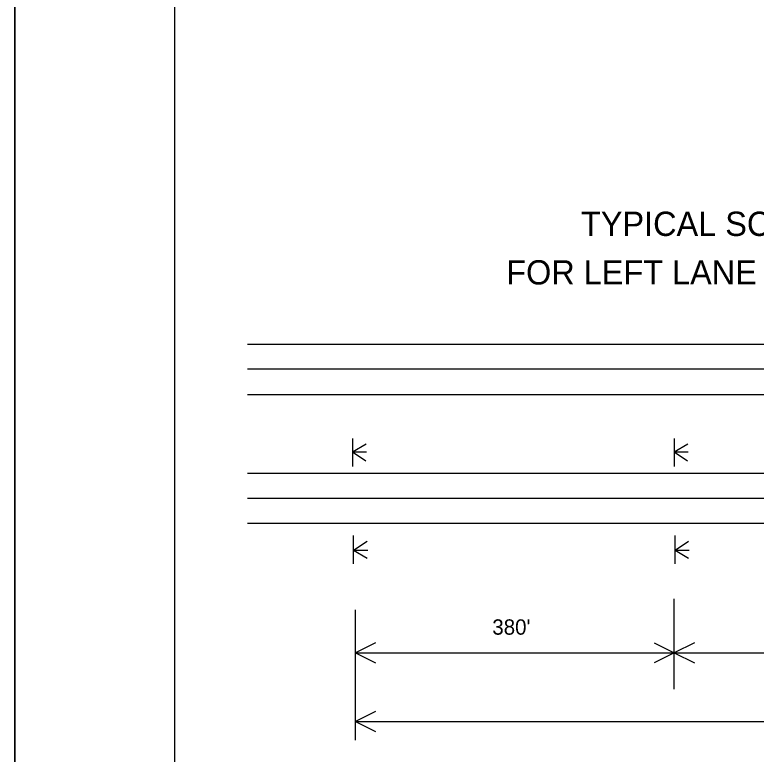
# Model space of a CAD drawing. Extents: x 0 to 34, y 0 to 22.
# Drawn here: x 0 to 5.81, y 5.2 to 10.99 of the extents above; entities that cross this region are included whole.
import ezdxf

# ---------------------------------------------------------------- set-up
doc = ezdxf.new("R2010")
doc.units = 0
for name, color, linetype in [('Level 1', 7, 'Continuous'), ('PlotBorder', 7, 'Continuous'), ('SHT-BNDRY', 7, 'Continuous'), ('SHT-FENCE', 7, 'Continuous')]:
    doc.layers.add(name, color=color, linetype=linetype)

msp = doc.modelspace()

# ---------------------------------------------------------------- linework, layer by layer
at = {"layer": 'Level 1'}
for p, q in [((1.8212, 8.4116), (28.5162, 8.4116)), ((1.8212, 8.2191), (28.5162, 8.2191)), ((1.8212, 8.0178), (28.5162, 8.0178)), ((2.6439, 7.6751), (2.6439, 7.5649)), ((5.1631, 7.6751), (5.1631, 7.5649)), ((2.6439, 7.57), (2.7503, 7.6327)), ((5.1631, 7.57), (5.2694, 7.6327)), ((2.6439, 7.57), (2.749, 7.4987)), ((2.6439, 7.5683), (2.7544, 7.5683)), ((2.6439, 7.5649), (2.6439, 7.4544)), ((5.1631, 7.57), (5.2682, 7.4987)), ((5.1631, 7.5683), (5.2735, 7.5683)), ((5.1631, 7.5649), (5.1631, 7.4544)), ((2.6439, 7.4544), (2.6439, 7.4544)), ((5.1631, 7.4544), (5.1631, 7.4544)), ((1.8212, 7.4036), (28.5162, 7.4036)), ((1.8212, 7.2067), (28.5162, 7.2067)), ((1.8212, 7.0098), (28.5162, 7.0098)), ((2.6529, 6.9146), (2.6529, 6.9146)), ((2.6529, 6.8041), (2.6529, 6.9146)), ((5.1696, 6.9146), (5.1696, 6.9146)), ((5.1696, 6.8041), (5.1696, 6.9146)), ((2.6529, 6.799), (2.758, 6.8702)), ((5.1696, 6.799), (5.2747, 6.8702)), ((2.6529, 6.6938), (2.6529, 6.8041)), ((2.6529, 6.8007), (2.7633, 6.8007)), ((2.6529, 6.799), (2.7592, 6.7362)), ((5.1696, 6.6938), (5.1696, 6.8041)), ((5.1696, 6.8007), (5.28, 6.8007)), ((5.1696, 6.799), (5.2759, 6.7362)), ((5.164, 5.7113), (5.164, 6.418)), ((2.6681, 5.3125), (2.6681, 6.3317)), ((2.6681, 5.9956), (17.8275, 5.9956)), ((2.6681, 5.4579), (17.8275, 5.4579))]:
    msp.add_line(p, q, dxfattribs=at)
for points in [[(2.8256, 6.0744), (2.6681, 5.9956), (2.8256, 5.9169)], [(5.0063, 6.0747), (5.1638, 5.9959), (5.0063, 5.9172)], [(5.3213, 6.0747), (5.1638, 5.9959), (5.3213, 5.9172)], [(2.8256, 5.5367), (2.6681, 5.4579), (2.8256, 5.3792)]]:
    msp.add_lwpolyline(points, dxfattribs=at)
at = {"layer": 'PlotBorder'}
msp.add_lwpolyline([(0, 0), (34, 0), (34, 22), (0, 22)], close=True, dxfattribs=at)
at = {"layer": 'SHT-BNDRY'}
msp.add_lwpolyline([(1.25, 0.5), (33.5, 0.5), (33.5, 21.5), (1.25, 21.5)], close=True, dxfattribs=at)
at = {"layer": 'SHT-FENCE'}
msp.add_lwpolyline([(0, 22), (34, 22), (34, 0), (0, 0)], close=True, dxfattribs=at)

# ---------------------------------------------------------------- texts
at = {"layer": 'Level 1'}
for s, height, p in [('TYPICAL SCHEME', 0.19, (4.4335, 9.2597)), ('FOR LEFT LANE CLOSURE', 0.19, (3.848, 8.8797)), ("380'", 0.12, (3.739, 6.138))]:
    msp.add_text(s, height=height, dxfattribs=at).set_placement(p)

doc.saveas('drawing.dxf')
